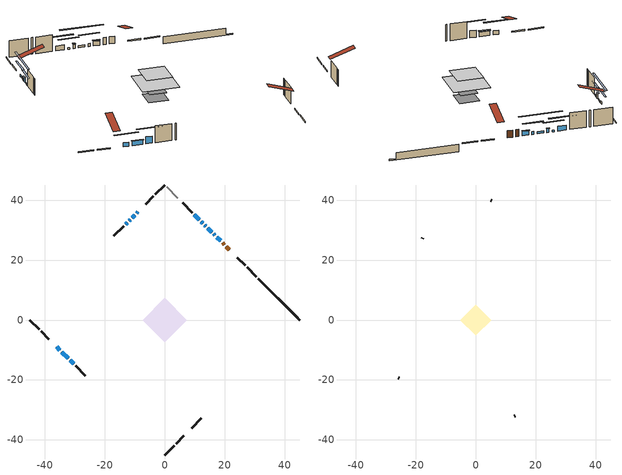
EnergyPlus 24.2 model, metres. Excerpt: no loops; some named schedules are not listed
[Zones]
conditioned space
 floor outside (Floor1 construction): -3.46,0 0,3.46 3.46,0 0,-3.46 z1.16
 floor adiabatic (AdiabaticFloorConstruction): -7.34,0 0,7.34 7.34,0 0,-7.34 z3.6
 floor foundation (Slab1 construction): -3.96,0 0,3.96 3.96,0 0,-3.96 z-0.97
 wall outside (RimJoist1 construction): 0,-45.01 3.1,-41.91 / -45.01,0 -41.91,-3.1 / 0,45.01 -3.1,41.91 / 30.52,14.49 27.43,17.58 z1.16:1.46
 wall outside (RimJoist2 construction): 3.75,-41.26 6.35,-38.66 / -41.26,-3.75 -38.66,-6.35 / -3.75,41.26 -6.35,38.66 / 26.77,18.24 24.18,20.83 z1.16:1.46
 wall outside (AdiabaticWallConstruction 1): 21.55,23.46 20.53,24.49 / 19.87,25.14 19.26,25.75 z1.16:3.19
 wall outside (AdiabaticWallConstruction): 18.6,26.41 17.36,27.65 z1.16:2.48; 16.71,28.3 16.33,28.68 z1.16:2.05; -8.97,36.04 -9.39,35.62 z1.16:1.87; -36.04,-8.97 -34.98,-10.04 / 13.72,31.29 13.34,31.67 z1.16:2.3; 15.67,29.34 14.38,30.63 z1.16:1.77; -10.04,34.97 -10.87,34.14 z1.16:1.59; -11.53,33.48 -11.91,33.1 z1.16:2.61; -34.32,-10.69 -32.24,-12.77 z1.16:2.46; 12.69,32.32 12.24,32.77 z1.16:1.57; -12.56,32.45 -13.01,32 z1.16:1.64; -31.58,-13.43 -30.36,-14.65 z1.16:3.19; 11.58,33.43 9.87,35.14 z1.16:2.58
 wall outside (Wall1 construction): 8.97,-36.04 12.25,-32.76 / -29.7,-15.31 -26.43,-18.58 / -13.67,31.34 -16.94,28.07 / 9.22,35.79 5.94,39.07 z1.16:6.04
 wall foundation (FoundationWall1 construction): 31.18,13.83,-0.97 31.18,13.83,1.16 43.63,1.38,1.16 43.63,1.38,-0.57 45.01,0,-0.57 45.01,0,-0.97
 wall adiabatic (Wall4 construction): 4.37,40.64 0.66,44.35 z1.16:6.04
 window (WindowConstruction): 18.6,26.41 17.36,27.65 z1.16:2.48
 window (WindowConstruction 6): 16.71,28.31 16.33,28.68 z1.16:2.05
 window (WindowConstruction 7): -8.97,36.04 -9.39,35.62 z1.16:1.87
 window (WindowConstruction 8): -36.04,-8.97 -34.98,-10.03 z1.16:2.3
 window (WindowConstruction 11): 15.67,29.34 14.38,30.63 z1.16:1.77
 window (WindowConstruction 12): -10.04,34.97 -10.87,34.14 z1.16:1.59
 window (WindowConstruction 1): 13.72,31.29 13.34,31.67 z1.16:2.3
 window (WindowConstruction 2): -11.53,33.48 -11.91,33.1 z1.16:2.61
 window (WindowConstruction 3): -34.32,-10.69 -32.24,-12.77 z1.16:2.46
 window (WindowConstruction 9): 12.69,32.32 12.24,32.77 z1.16:1.57
 window (WindowConstruction 10): -12.56,32.45 -13.01,32 z1.16:1.64
 window (WindowConstruction 4): -31.58,-13.43 -30.36,-14.65 z1.16:3.19
 window (WindowConstruction 5): 11.58,33.43 9.87,35.14 z1.16:2.58
 door (Door): 21.55,23.46 20.53,24.49 z1.16:3.19
 door (Door 1): 19.87,25.14 19.26,25.75 z1.16:3.19
 ceiling adiabatic (AdiabaticFloorConstruction): 0,-7.34 7.34,0 0,7.34 -7.34,0 z3.6
attic - vented
 floor to conditioned space (Floor2 construction Reversed): -5.12,0 0,5.12 5.12,0 0,-5.12 z6.04
 wall outside (Wall3 construction): 12.91,-32.11 13.16,-31.85 / -25.77,-19.24 -25.51,-19.5 / -17.6,27.41 -17.86,27.15 / 5.29,39.72 5.03,39.98 z1.16:6.04
 roof outside (Roof1 construction): 8.32,-36.69,6.04 3.33,-31.71,8.39 2.02,-33.02,8.39 7,-38.01,6.04; -36.69,-8.32,6.04 -31.71,-3.33,8.39 -33.02,-2.02,8.39 -38.01,-7,6.04; -8.32,36.69,6.04 -3.33,31.71,8.39 -2.02,33.02,8.39 -7,38.01,6.04; 22.21,22.8,6.04 17.22,17.82,8.39 18.53,16.5,8.39 23.52,21.49,6.04
shading: 17.22,27.79 18.74,26.27 19.04,26.56 17.51,28.08 z2.68; 14.44,30.57 18.59,26.42 18.88,26.71 14.73,30.86 z4.72; -11.28,33.74 -7.09,37.92 -7.38,38.22 -11.57,34.03 z4.54; -33.09,-11.92 -37.92,-7.09 -38.22,-7.38 -33.38,-12.21 z4.97; 10.7,34.32 19.36,25.66 19.65,25.95 10.99,34.61 z6.98; -14.56,30.45 -6.36,38.65 -6.65,38.94 -14.85,30.75 z6.8; 13.2,31.81 13.86,31.15 14.15,31.44 13.49,32.1 z2.5; -12.05,32.96 -11.39,33.62 -11.68,33.91 -12.34,33.25 z2.81; -32.09,-12.92 -34.46,-10.55 -34.75,-10.84 -32.39,-13.21 z2.66; 10.35,34.66 14.58,30.44 14.87,30.73 10.64,34.95 z4.24; -14.9,30.11 -10.68,34.33 -10.97,34.63 -15.19,30.4 z4.31; -28.47,-16.54 -33.47,-11.54 -33.76,-11.83 -28.76,-16.83 z5.86; 7.99,37.02 13.47,31.54 13.76,31.83 8.28,37.32 z5.25
[Building]
Building 1: Terrain=Suburbs
[Site:Location]
Montreal Intl AP_QC: Latitude {deg}=45.47; Longitude {deg}=-73.74; Time Zone {hr}=-5; Elevation {m}=36; Keep Site Location Information=Yes
[Site:GroundTemperature:Shallow]
2.07863, -0.316383, -0.508184, 0.628371, 5.19101, 9.73239, 13.6695, 16.1636, 16.3755, 14.347, 10.5102, 6.10817
[Site:WaterMainsTemperature]
Calculation Method=Schedule; Temperature Schedule=mains temperature schedule
[Material] Roughness=Rough; Thermal Absorptance=0.9
Name | Thickness {m} | Conductivity {W/m-K} | Density {kg/m3} | Specific Heat {J/kg-K} | Solar Absorptance | Visible Absorptance
asphalt or fiberglass shingles | 0.00635 | 0.162714 | 1121.4 | 1465.45 | 0.4 | 0.4
ceiling loosefill ins | 0.169333 | 0.0480833 | 16.02 | 1046.75 | 0.7 | 0.7
ceiling stud and cavity | 0.1397 | 0.175913 | 65.682 | 1177.47 | 0.7 | 0.7
concrete 4.0 in. | 0.1016 | 1.803125 | 2242.8 | 837.4 | 0.7 | 0.7
concrete 8.0 in. | 0.2032 | 1.803125 | 2242.8 | 837.4 | 0.7 | 0.7
door material | 0.04445 | 0.188738 | 512.64 | 1214.23 | 0.7 | 0.7
door material 1 | 0.04445 | 0.20624 | 512.64 | 1214.23 | 0.7 | 0.7
exterior vertical ins | 0.00336226 | 0.029427 | 32.04 | 1214.23 | 0.7 | 0.7
floor covering | 0.0127 | 0.0433444 | 54.468 | 1339.84 | 0.6 | 0.6
floor rigid ins; wall rigid ins | 0.512978 | 0.029427 | 32.04 | 1214.23 | 0.7 | 0.7
floor stud and cavity | 0.1397 | 0.0911719 | 92.3553 | 1139.71 | 0.7 | 0.7
floor stud and cavity 1 | 0.1397 | 1.75129 | 37.0049 | 1207.88 | 0.7 | 0.7
furniture material conditioned space 1 | 0.1524 | 0.115458 | 640.8 | 1214.23 | 0.6 | 0.6
gypsum board | 0.0127 | 0.160291 | 801 | 837.4 | 0.6 | 0.6
gypsum board 1 | 0.0127 | 0.160291 | 801 | 837.4 | 0.7 | 0.7
osb sheathing 0.5 in. | 0.0127 | 0.115458 | 512.64 | 1214.23 | 0.7 | 0.7
osb sheathing 0.5 in. 1 | 0.0127 | 0.115458 | 512.64 | 1214.23 | 0.4 | 0.4
osb sheathing 0.75 in. | 0.01905 | 0.115458 | 512.64 | 1214.23 | 0.7 | 0.7
osb sheathing 2.0 in. | 0.0508 | 0.115458 | 512.64 | 1214.23 | 0.7 | 0.7
rim joist stud and cavity | 0.0508 | 0.0452492 | 125.044 | 1163.47 | 0.6 | 0.6
rim joist stud and cavity 1 | 0.0508 | 0.103237 | 50.32683 | 1063.81 | 0.6 | 0.6
wall stud and cavity | 0.1397 | 0.502169 | 139.0536 | 1170.24 | 0.7 | 0.7
wall stud and cavity 1 | 0.0889 | 6.1454 | 50.32683 | 1063.81 | 0.6 | 0.6
wall stud and cavity 2 | 0.1397 | 0.316673 | 139.0536 | 1170.24 | 0.7 | 0.7
wall stud and cavity 3 | 0.0889 | 0.380278 | 52.3479 | 1209.89 | 0.7 | 0.7
wall stud and cavity 4 | 0.0889 | 0.391764 | 83.0341 | 1211.67 | 0.7 | 0.7
wood siding | 0.0254 | 0.102417 | 544.68 | 1172.36 | 0.4 | 0.4
wood siding 1 | 0.00254 | 0.102417 | 544.68 | 1172.36 | 0.4 | 0.4
wood siding 2; wood siding 3; wood siding 4 | 0.0254 | 0.102417 | 544.68 | 1172.36 | 0.7 | 0.7
[WindowMaterial:SimpleGlazingSystem]
Name | U-Factor {W/m2-K} | Solar Heat Gain Coefficient
WindowMaterial | 5.44634 | 0.68
WindowMaterial 1 | 4.71217 | 0.53
WindowMaterial 10 | 5.08862 | 0.63
WindowMaterial 11 | 5.15733 | 0.62
WindowMaterial 12 | 4.40499 | 0.46
WindowMaterial 2 | 4.823461 | 0.55
WindowMaterial 3 | 5.35322 | 0.66
WindowMaterial 4 | 2.19795 | 0.39
WindowMaterial 5 | 5.60191 | 0.71
WindowMaterial 6 | 4.56171 | 0.5
WindowMaterial 7 | 4.44815 | 0.47
WindowMaterial 8 | 5.31347 | 0.66
WindowMaterial 9 | 4.96768 | 0.61
[Construction]
AdiabaticFloorConstruction: floor stud and cavity 1, floor rigid ins, osb sheathing 0.75 in., floor covering
AdiabaticWallConstruction: wood siding 3, wall rigid ins, wall stud and cavity 3, gypsum board
AdiabaticWallConstruction 1: wood siding 4, wall rigid ins, wall stud and cavity 3, gypsum board
Door: door material
Door 1: door material 1
Floor1 construction: floor stud and cavity, osb sheathing 0.75 in., floor covering
Floor2 construction Reversed: gypsum board, ceiling stud and cavity, ceiling loosefill ins
FoundationWall1 construction: concrete 8.0 in., gypsum board 1
furniture construction conditioned space 1: furniture material conditioned space 1
PartitionWallConstruction: gypsum board, wall stud and cavity 4, gypsum board
RimJoist1 construction: wood siding 2, osb sheathing 2.0 in., rim joist stud and cavity
RimJoist2 construction: wood siding 2, rim joist stud and cavity 1
Roof1 construction: asphalt or fiberglass shingles
Slab1 construction: concrete 4.0 in.
Wall1 construction: wood siding, osb sheathing 0.5 in., wall stud and cavity, gypsum board
Wall3 construction: wood siding 1, wall stud and cavity 1
Wall4 construction: osb sheathing 0.5 in. 1, wall stud and cavity 2, gypsum board
WindowConstruction: WindowMaterial
WindowConstruction 1: WindowMaterial 1
WindowConstruction 10: WindowMaterial 10
WindowConstruction 11: WindowMaterial 11
WindowConstruction 12: WindowMaterial 12
WindowConstruction 2: WindowMaterial 2
WindowConstruction 3: WindowMaterial 3
WindowConstruction 4: WindowMaterial 4
WindowConstruction 5: WindowMaterial 5
WindowConstruction 6: WindowMaterial 6
WindowConstruction 7: WindowMaterial 7
WindowConstruction 8: WindowMaterial 8
WindowConstruction 9: WindowMaterial 9
[Zone] Multiplier=1; Part of Total Floor Area=Yes
Name | Volume {m3}
attic - vented | 20.0087
conditioned space | 356.6
[Space]
Name | Zone | Volume {m3}
attic - vented 1 | attic - vented | 20.0087
conditioned space 1 | conditioned space | 356.6
[ZoneInfiltration:EffectiveLeakageArea]
infil attic - vented 1: Zone or Space=attic - vented 1; Schedule=Always On Discrete; Effective Air Leakage Area {cm2}=2097.2; Stack Coefficient=0.0005026; Wind Coefficient=1.51472e-05
[ZoneMixing]
whole house fan mix: Zone or Space=attic - vented; Schedule=Always On Continuous; Design Flow Rate Calculation Method=Flow/Zone; Design Flow Rate {m3/s}=0; Source Zone or Space=conditioned space
[SurfaceProperty:ExposedFoundationPerimeter]
Slab1: Exposed Perimeter Calculation Method=TotalExposedPerimeter; Total Exposed Perimeter {m}=19.559
[InternalMass] Zone or ZoneList=conditioned space; Space or SpaceList=conditioned space 1
Name | Construction | Surface Area {m2}
furniture mass conditioned space 1 | furniture construction conditioned space 1 | 65.2
partition wall mass | PartitionWallConstruction | 163
[Lights]
interior lighting: Zone or ZoneList or Space or SpaceList=conditioned space 1; Schedule=interior lighting schedule; Design Level Calculation Method=LightingLevel; Lighting Level {W}=343.2; Return Air Fraction=0; Fraction Radiant=0.6; Fraction Visible=0.2; Fraction Replaceable=1
[People]
occupants: Zone or ZoneList or Space or SpaceList=conditioned space 1; Number of People Schedule=occupants schedule; Number of People Calculation Method=People; Number of People=3; Fraction Radiant=0.314171; Sensible Heat Fraction=0.56303; Activity Level Schedule=occupants activity schedule; Carbon Dioxide Generation Rate {m3/s-W}=0; Enable ASHRAE 55 Comfort Warnings=No; Mean Radiant Temperature Calculation Type=EnclosureAveraged
[ElectricEquipment] Zone or ZoneList or Space or SpaceList=conditioned space 1; Design Level Calculation Method=EquipmentLevel
Name | Schedule | Design Level {W} | Fraction Latent | Fraction Radiant | Fraction Lost
clothes dryer | clothes dryer schedule | 140.772 | 0.015 | 0.081 | 0.85
clothes washer | clothes washer schedule | 32.1985 | 0.03 | 0.162 | 0.7
cooking range | cooking range schedule | 208.969 | 0.08 | 0.432 | 0.2
dishwasher | dishwasher schedule | 66.8632 | 0.3 | 0.18 | 0.4
fridge | fridge schedule | 72.9452 | 0 | 0.6 | 0
mech vent bath fan 0 | mech vent bath fan 0 schedule | 50.2 | 0 | 0 | 1
mech vent house fan | mech vent house fan schedule | 0 | 0 | 0 | 1
mech vent house fan cfis | mech vent house fan cfis schedule | 0 | 0 | 0 | 0
mech vent range fan 0 | mech vent range fan 0 schedule | 57 | 0 | 0 | 1
misc plug loads | misc plug loads schedule | 494.7 | 0.045 | 0.513 | 0.1
whole house fan | Always On Discrete | 0 | 0 | 0 | 1
[OtherEquipment] Zone or ZoneList or Space or SpaceList=conditioned space 1; Design Level Calculation Method=EquipmentLevel
Name | Fuel Type | Schedule | Design Level {W} | Fraction Latent | Fraction Radiant | Fraction Lost
clothes dryer 1 | Electricity | clothes dryer schedule | 0 | 0.015 | 0.081 | 0.85
cooking range 1 | Electricity | cooking range schedule | 0 | 0.08 | 0.432 | 0.2
general water use latent | None | general water use schedule | 59.3978 | 1 | 0 | 0
general water use sensible | None | general water use schedule | -58.539 | 0 | 0.6 | 0
mech vent house fan latent load | None | Always On Discrete | 0 | 1 | 0 | 0
mech vent house fan sensible load | None | Always On Discrete | 0 | 0 | 0 | 0
water heater energy adjustment1 | Electricity | Always On Discrete | 0.01 | 0 | 0 | 1
[ZoneInfiltration:DesignFlowRate] Zone or ZoneList or Space or SpaceList=conditioned space 1; Schedule=Always On Discrete; Design Flow Rate Calculation Method=Flow/Zone; Design Flow Rate {m3/s}=0
infil flow; natural vent flow; whole house fan flow
[Foundation:Kiva]
Foundation Kiva 1: Initial Indoor Air Temperature {C}=18; Wall Height Above Grade {m}=1.16001; Wall Depth Below Slab {m}=0.2032; Custom Block Material Name 1=exterior vertical ins; Custom Block Depth 1 {m}=2.13; Custom Block X Position 1 {m}=0.2159; Custom Block Z Position 1 {m}=0
[Foundation:Kiva:Settings]
Soil Conductivity {W/m-K}=0.849921; Soil Density {kg/m3}=1842.3; Soil Specific Heat {J/kg-K}=418.7; Ground Solar Absorptivity=0.9; Ground Thermal Absorptivity=0.9; Ground Surface Roughness {m}=0.03; Far-Field Width {m}=40; Deep-Ground Boundary Condition=ZeroFlux; Deep-Ground Depth {m}=40; Minimum Cell Dimension {m}=0.2; Maximum Cell Growth Coefficient=3; Simulation Timestep=Timestep
[Exterior:Lights]
exterior lighting: Schedule=exterior lighting schedule; Design Level {W}=75.6
[Schedule:Constant]
Name | Hourly Value
Always On Continuous; mech vent house fan schedule; mech vent house fan cfis schedule; Always On Discrete | 1
occupants activity schedule | 117.228
fridge schedule | 0
[Schedule:Week:Daily]
interior lighting schedule Week Rule - Jan1-Jan27: interior lighting schedule day, interior lighting schedule day, interior lighting schedule day, interior lighting schedule day, interior lighting schedule day, interior lighting schedule day, interior lighting schedule day, interior lighting schedule default day, interior lighting schedule default day, interior lighting schedule default day, interior lighting schedule default day, interior lighting schedule default day
interior lighting schedule Week Rule - Jan28-Feb3: interior lighting schedule day, interior lighting schedule day, interior lighting schedule day, interior lighting schedule day, interior lighting schedule day 1, interior lighting schedule day 1, interior lighting schedule day 1, interior lighting schedule default day, interior lighting schedule default day, interior lighting schedule default day, interior lighting schedule default day, interior lighting schedule default day
interior lighting schedule Week Rule - Feb4-Feb24: interior lighting schedule day 1, interior lighting schedule day 1, interior lighting schedule day 1, interior lighting schedule day 1, interior lighting schedule day 1, interior lighting schedule day 1, interior lighting schedule day 1, interior lighting schedule default day, interior lighting schedule default day, interior lighting schedule default day, interior lighting schedule default day, interior lighting schedule default day
interior lighting schedule Week Rule - Feb25-Mar3: interior lighting schedule day 1, interior lighting schedule day 1, interior lighting schedule day 1, interior lighting schedule day 1, interior lighting schedule day 2, interior lighting schedule day 2, interior lighting schedule day 2, interior lighting schedule default day, interior lighting schedule default day, interior lighting schedule default day, interior lighting schedule default day, interior lighting schedule default day
interior lighting schedule Week Rule - Mar4-Mar31: interior lighting schedule day 2, interior lighting schedule day 2, interior lighting schedule day 2, interior lighting schedule day 2, interior lighting schedule day 2, interior lighting schedule day 2, interior lighting schedule day 2, interior lighting schedule default day, interior lighting schedule default day, interior lighting schedule default day, interior lighting schedule default day, interior lighting schedule default day
interior lighting schedule Week Rule - Apr1-Apr28: interior lighting schedule day 3, interior lighting schedule day 3, interior lighting schedule day 3, interior lighting schedule day 3, interior lighting schedule day 3, interior lighting schedule day 3, interior lighting schedule day 3, interior lighting schedule default day, interior lighting schedule default day, interior lighting schedule default day, interior lighting schedule default day, interior lighting schedule default day
interior lighting schedule Week Rule - Apr29-May5: interior lighting schedule day 3, interior lighting schedule day 3, interior lighting schedule day 4, interior lighting schedule day 4, interior lighting schedule day 4, interior lighting schedule day 4, interior lighting schedule day 4, interior lighting schedule default day, interior lighting schedule default day, interior lighting schedule default day, interior lighting schedule default day, interior lighting schedule default day
interior lighting schedule Week Rule - May6-May26: interior lighting schedule day 4, interior lighting schedule day 4, interior lighting schedule day 4, interior lighting schedule day 4, interior lighting schedule day 4, interior lighting schedule day 4, interior lighting schedule day 4, interior lighting schedule default day, interior lighting schedule default day, interior lighting schedule default day, interior lighting schedule default day, interior lighting schedule default day
interior lighting schedule Week Rule - May27-Jun2: interior lighting schedule day 4, interior lighting schedule day 4, interior lighting schedule day 4, interior lighting schedule day 4, interior lighting schedule day 4, interior lighting schedule day 5, interior lighting schedule day 5, interior lighting schedule default day, interior lighting schedule default day, interior lighting schedule default day, interior lighting schedule default day, interior lighting schedule default day
interior lighting schedule Week Rule - Jun3-Jun30: interior lighting schedule day 5, interior lighting schedule day 5, interior lighting schedule day 5, interior lighting schedule day 5, interior lighting schedule day 5, interior lighting schedule day 5, interior lighting schedule day 5, interior lighting schedule default day, interior lighting schedule default day, interior lighting schedule default day, interior lighting schedule default day, interior lighting schedule default day
interior lighting schedule Week Rule - Jul1-Jul28: interior lighting schedule day 6, interior lighting schedule day 6, interior lighting schedule day 6, interior lighting schedule day 6, interior lighting schedule day 6, interior lighting schedule day 6, interior lighting schedule day 6, interior lighting schedule default day, interior lighting schedule default day, interior lighting schedule default day, interior lighting schedule default day, interior lighting schedule default day
interior lighting schedule Week Rule - Jul29-Aug4: interior lighting schedule day 6, interior lighting schedule day 6, interior lighting schedule day 6, interior lighting schedule day 7, interior lighting schedule day 7, interior lighting schedule day 7, interior lighting schedule day 7, interior lighting schedule default day, interior lighting schedule default day, interior lighting schedule default day, interior lighting schedule default day, interior lighting schedule default day
interior lighting schedule Week Rule - Aug5-Aug25: interior lighting schedule day 7, interior lighting schedule day 7, interior lighting schedule day 7, interior lighting schedule day 7, interior lighting schedule day 7, interior lighting schedule day 7, interior lighting schedule day 7, interior lighting schedule default day, interior lighting schedule default day, interior lighting schedule default day, interior lighting schedule default day, interior lighting schedule default day
interior lighting schedule Week Rule - Aug26-Sep1: interior lighting schedule day 7, interior lighting schedule day 7, interior lighting schedule day 7, interior lighting schedule day 7, interior lighting schedule day 7, interior lighting schedule day 7, interior lighting schedule day 8, interior lighting schedule default day, interior lighting schedule default day, interior lighting schedule default day, interior lighting schedule default day, interior lighting schedule default day
interior lighting schedule Week Rule - Sep2-Sep29: interior lighting schedule day 8, interior lighting schedule day 8, interior lighting schedule day 8, interior lighting schedule day 8, interior lighting schedule day 8, interior lighting schedule day 8, interior lighting schedule day 8, interior lighting schedule default day, interior lighting schedule default day, interior lighting schedule default day, interior lighting schedule default day, interior lighting schedule default day
interior lighting schedule Week Rule - Sep30-Oct6: interior lighting schedule day 8, interior lighting schedule day 9, interior lighting schedule day 9, interior lighting schedule day 9, interior lighting schedule day 9, interior lighting schedule day 9, interior lighting schedule day 9, interior lighting schedule default day, interior lighting schedule default day, interior lighting schedule default day, interior lighting schedule default day, interior lighting schedule default day
interior lighting schedule Week Rule - Oct7-Oct27: interior lighting schedule day 9, interior lighting schedule day 9, interior lighting schedule day 9, interior lighting schedule day 9, interior lighting schedule day 9, interior lighting schedule day 9, interior lighting schedule day 9, interior lighting schedule default day, interior lighting schedule default day, interior lighting schedule default day, interior lighting schedule default day, interior lighting schedule default day
interior lighting schedule Week Rule - Oct28-Nov3: interior lighting schedule day 9, interior lighting schedule day 9, interior lighting schedule day 9, interior lighting schedule day 9, interior lighting schedule day 10, interior lighting schedule day 10, interior lighting schedule day 10, interior lighting schedule default day, interior lighting schedule default day, interior lighting schedule default day, interior lighting schedule default day, interior lighting schedule default day
interior lighting schedule Week Rule - Nov4-Nov24: interior lighting schedule day 10, interior lighting schedule day 10, interior lighting schedule day 10, interior lighting schedule day 10, interior lighting schedule day 10, interior lighting schedule day 10, interior lighting schedule day 10, interior lighting schedule default day, interior lighting schedule default day, interior lighting schedule default day, interior lighting schedule default day, interior lighting schedule default day
interior lighting schedule Week Rule - Nov25-Dec1: interior lighting schedule day 10, interior lighting schedule day 10, interior lighting schedule day 10, interior lighting schedule day 10, interior lighting schedule day 10, interior lighting schedule day 10, interior lighting schedule day 11, interior lighting schedule default day, interior lighting schedule default day, interior lighting schedule default day, interior lighting schedule default day, interior lighting schedule default day
interior lighting schedule Week Rule - Dec2-Dec31: interior lighting schedule day 11, interior lighting schedule day 11, interior lighting schedule day 11, interior lighting schedule day 11, interior lighting schedule day 11, interior lighting schedule day 11, interior lighting schedule day 11, interior lighting schedule default day, interior lighting schedule default day, interior lighting schedule default day, interior lighting schedule default day, interior lighting schedule default day
occupants schedule Week Rule - Jan1-Dec31: occupants schedule day, occupants schedule day, occupants schedule day, occupants schedule day, occupants schedule day, occupants schedule day, occupants schedule day, occupants schedule default day, occupants schedule default day, occupants schedule default day, occupants schedule default day, occupants schedule default day
clothes dryer schedule Week Rule - Jan1-Dec31: clothes dryer schedule day, clothes dryer schedule day, clothes dryer schedule day, clothes dryer schedule day, clothes dryer schedule day, clothes dryer schedule day, clothes dryer schedule day, clothes dryer schedule default day, clothes dryer schedule default day, clothes dryer schedule default day, clothes dryer schedule default day, clothes dryer schedule default day
clothes washer schedule Week Rule - Jan1-Dec31: clothes washer schedule day, clothes washer schedule day, clothes washer schedule day, clothes washer schedule day, clothes washer schedule day, clothes washer schedule day, clothes washer schedule day, clothes washer schedule default day, clothes washer schedule default day, clothes washer schedule default day, clothes washer schedule default day, clothes washer schedule default day
cooking range schedule Week Rule - Jan1-Dec31: cooking range schedule day, cooking range schedule day, cooking range schedule day, cooking range schedule day, cooking range schedule day, cooking range schedule day, cooking range schedule day, cooking range schedule default day, cooking range schedule default day, cooking range schedule default day, cooking range schedule default day, cooking range schedule default day
dishwasher schedule Week Rule - Jan1-Dec31: dishwasher schedule day, dishwasher schedule day, dishwasher schedule day, dishwasher schedule day, dishwasher schedule day, dishwasher schedule day, dishwasher schedule day, dishwasher schedule default day, dishwasher schedule default day, dishwasher schedule default day, dishwasher schedule default day, dishwasher schedule default day
mech vent bath fan 0 schedule Week Rule - Jan1-Dec31: mech vent bath fan 0 schedule day, mech vent bath fan 0 schedule day, mech vent bath fan 0 schedule day, mech vent bath fan 0 schedule day, mech vent bath fan 0 schedule day, mech vent bath fan 0 schedule day, mech vent bath fan 0 schedule day, mech vent bath fan 0 schedule default day, mech vent bath fan 0 schedule default day, mech vent bath fan 0 schedule default day, mech vent bath fan 0 schedule default day, mech vent bath fan 0 schedule default day
mech vent range fan 0 schedule Week Rule - Jan1-Dec31: mech vent range fan 0 schedule day, mech vent range fan 0 schedule day, mech vent range fan 0 schedule day, mech vent range fan 0 schedule day, mech vent range fan 0 schedule day, mech vent range fan 0 schedule day, mech vent range fan 0 schedule day, mech vent range fan 0 schedule default day, mech vent range fan 0 schedule default day, mech vent range fan 0 schedule default day, mech vent range fan 0 schedule default day, mech vent range fan 0 schedule default day
misc plug loads schedule Week Rule - Jan1-Dec31: misc plug loads schedule day, misc plug loads schedule day, misc plug loads schedule day, misc plug loads schedule day, misc plug loads schedule day, misc plug loads schedule day, misc plug loads schedule day, misc plug loads schedule default day, misc plug loads schedule default day, misc plug loads schedule default day, misc plug loads schedule default day, misc plug loads schedule default day
general water use schedule Week Rule - Jan1-Dec31: general water use schedule day, general water use schedule day, general water use schedule day, general water use schedule day, general water use schedule day, general water use schedule day, general water use schedule day, general water use schedule default day, general water use schedule default day, general water use schedule default day, general water use schedule default day, general water use schedule default day
exterior lighting schedule Week Rule - Jan1-Jan27: exterior lighting schedule day, exterior lighting schedule day, exterior lighting schedule day, exterior lighting schedule day, exterior lighting schedule day, exterior lighting schedule day, exterior lighting schedule day, exterior lighting schedule default day, exterior lighting schedule default day, exterior lighting schedule default day, exterior lighting schedule default day, exterior lighting schedule default day
exterior lighting schedule Week Rule - Jan28-Feb3: exterior lighting schedule day, exterior lighting schedule day, exterior lighting schedule day, exterior lighting schedule day, exterior lighting schedule day 1, exterior lighting schedule day 1, exterior lighting schedule day 1, exterior lighting schedule default day, exterior lighting schedule default day, exterior lighting schedule default day, exterior lighting schedule default day, exterior lighting schedule default day
exterior lighting schedule Week Rule - Feb4-Feb24: exterior lighting schedule day 1, exterior lighting schedule day 1, exterior lighting schedule day 1, exterior lighting schedule day 1, exterior lighting schedule day 1, exterior lighting schedule day 1, exterior lighting schedule day 1, exterior lighting schedule default day, exterior lighting schedule default day, exterior lighting schedule default day, exterior lighting schedule default day, exterior lighting schedule default day
exterior lighting schedule Week Rule - Feb25-Mar3: exterior lighting schedule day 1, exterior lighting schedule day 1, exterior lighting schedule day 1, exterior lighting schedule day 1, exterior lighting schedule day 2, exterior lighting schedule day 2, exterior lighting schedule day 2, exterior lighting schedule default day, exterior lighting schedule default day, exterior lighting schedule default day, exterior lighting schedule default day, exterior lighting schedule default day
exterior lighting schedule Week Rule - Mar4-Mar31: exterior lighting schedule day 2, exterior lighting schedule day 2, exterior lighting schedule day 2, exterior lighting schedule day 2, exterior lighting schedule day 2, exterior lighting schedule day 2, exterior lighting schedule day 2, exterior lighting schedule default day, exterior lighting schedule default day, exterior lighting schedule default day, exterior lighting schedule default day, exterior lighting schedule default day
exterior lighting schedule Week Rule - Apr1-Apr28: exterior lighting schedule day 3, exterior lighting schedule day 3, exterior lighting schedule day 3, exterior lighting schedule day 3, exterior lighting schedule day 3, exterior lighting schedule day 3, exterior lighting schedule day 3, exterior lighting schedule default day, exterior lighting schedule default day, exterior lighting schedule default day, exterior lighting schedule default day, exterior lighting schedule default day
exterior lighting schedule Week Rule - Apr29-May5: exterior lighting schedule day 3, exterior lighting schedule day 3, exterior lighting schedule day 4, exterior lighting schedule day 4, exterior lighting schedule day 4, exterior lighting schedule day 4, exterior lighting schedule day 4, exterior lighting schedule default day, exterior lighting schedule default day, exterior lighting schedule default day, exterior lighting schedule default day, exterior lighting schedule default day
exterior lighting schedule Week Rule - May6-May26: exterior lighting schedule day 4, exterior lighting schedule day 4, exterior lighting schedule day 4, exterior lighting schedule day 4, exterior lighting schedule day 4, exterior lighting schedule day 4, exterior lighting schedule day 4, exterior lighting schedule default day, exterior lighting schedule default day, exterior lighting schedule default day, exterior lighting schedule default day, exterior lighting schedule default day
exterior lighting schedule Week Rule - May27-Jun2: exterior lighting schedule day 4, exterior lighting schedule day 4, exterior lighting schedule day 4, exterior lighting schedule day 4, exterior lighting schedule day 4, exterior lighting schedule day 5, exterior lighting schedule day 5, exterior lighting schedule default day, exterior lighting schedule default day, exterior lighting schedule default day, exterior lighting schedule default day, exterior lighting schedule default day
exterior lighting schedule Week Rule - Jun3-Jun30: exterior lighting schedule day 5, exterior lighting schedule day 5, exterior lighting schedule day 5, exterior lighting schedule day 5, exterior lighting schedule day 5, exterior lighting schedule day 5, exterior lighting schedule day 5, exterior lighting schedule default day, exterior lighting schedule default day, exterior lighting schedule default day, exterior lighting schedule default day, exterior lighting schedule default day
exterior lighting schedule Week Rule - Jul1-Jul28: exterior lighting schedule day 6, exterior lighting schedule day 6, exterior lighting schedule day 6, exterior lighting schedule day 6, exterior lighting schedule day 6, exterior lighting schedule day 6, exterior lighting schedule day 6, exterior lighting schedule default day, exterior lighting schedule default day, exterior lighting schedule default day, exterior lighting schedule default day, exterior lighting schedule default day
exterior lighting schedule Week Rule - Jul29-Aug4: exterior lighting schedule day 6, exterior lighting schedule day 6, exterior lighting schedule day 6, exterior lighting schedule day 7, exterior lighting schedule day 7, exterior lighting schedule day 7, exterior lighting schedule day 7, exterior lighting schedule default day, exterior lighting schedule default day, exterior lighting schedule default day, exterior lighting schedule default day, exterior lighting schedule default day
exterior lighting schedule Week Rule - Aug5-Aug25: exterior lighting schedule day 7, exterior lighting schedule day 7, exterior lighting schedule day 7, exterior lighting schedule day 7, exterior lighting schedule day 7, exterior lighting schedule day 7, exterior lighting schedule day 7, exterior lighting schedule default day, exterior lighting schedule default day, exterior lighting schedule default day, exterior lighting schedule default day, exterior lighting schedule default day
exterior lighting schedule Week Rule - Aug26-Sep1: exterior lighting schedule day 7, exterior lighting schedule day 7, exterior lighting schedule day 7, exterior lighting schedule day 7, exterior lighting schedule day 7, exterior lighting schedule day 7, exterior lighting schedule day 8, exterior lighting schedule default day, exterior lighting schedule default day, exterior lighting schedule default day, exterior lighting schedule default day, exterior lighting schedule default day
exterior lighting schedule Week Rule - Sep2-Sep29: exterior lighting schedule day 8, exterior lighting schedule day 8, exterior lighting schedule day 8, exterior lighting schedule day 8, exterior lighting schedule day 8, exterior lighting schedule day 8, exterior lighting schedule day 8, exterior lighting schedule default day, exterior lighting schedule default day, exterior lighting schedule default day, exterior lighting schedule default day, exterior lighting schedule default day
exterior lighting schedule Week Rule - Sep30-Oct6: exterior lighting schedule day 8, exterior lighting schedule day 9, exterior lighting schedule day 9, exterior lighting schedule day 9, exterior lighting schedule day 9, exterior lighting schedule day 9, exterior lighting schedule day 9, exterior lighting schedule default day, exterior lighting schedule default day, exterior lighting schedule default day, exterior lighting schedule default day, exterior lighting schedule default day
[Schedule:Year]
interior lighting schedule: interior lighting schedule Week Rule - Jan1-Jan27, 1, 1, 1, 27, interior lighting schedule Week Rule - Jan28-Feb3, 1, 28, 2, 3, interior lighting schedule Week Rule - Feb4-Feb24, 2, 4, 2, 24, interior lighting schedule Week Rule - Feb25-Mar3, 2, 25, 3, 3, interior lighting schedule Week Rule - Mar4-Mar31, 3, 4, 3, 31, interior lighting schedule Week Rule - Apr1-Apr28, 4, 1, 4, 28, interior lighting schedule Week Rule - Apr29-May5, 4, 29, 5, 5, interior lighting schedule Week Rule - May6-May26, 5, 6, 5, 26, interior lighting schedule Week Rule - May27-Jun2, 5, 27, 6, 2, interior lighting schedule Week Rule - Jun3-Jun30, 6, 3, 6, 30, interior lighting schedule Week Rule - Jul1-Jul28, 7, 1, 7, 28, interior lighting schedule Week Rule - Jul29-Aug4, 7, 29, 8, 4, interior lighting schedule Week Rule - Aug5-Aug25, 8, 5, 8, 25, interior lighting schedule Week Rule - Aug26-Sep1, 8, 26, 9, 1, interior lighting schedule Week Rule - Sep2-Sep29, 9, 2, 9, 29, interior lighting schedule Week Rule - Sep30-Oct6, 9, 30, 10, 6, interior lighting schedule Week Rule - Oct7-Oct27, 10, 7, 10, 27, interior lighting schedule Week Rule - Oct28-Nov3, 10, 28, 11, 3, interior lighting schedule Week Rule - Nov4-Nov24, 11, 4, 11, 24, interior lighting schedule Week Rule - Nov25-Dec1, 11, 25, 12, 1, interior lighting schedule Week Rule - Dec2-Dec31, 12, 2, 12, 31
occupants schedule: occupants schedule Week Rule - Jan1-Dec31, 1, 1, 12, 31
clothes dryer schedule: clothes dryer schedule Week Rule - Jan1-Dec31, 1, 1, 12, 31
clothes washer schedule: clothes washer schedule Week Rule - Jan1-Dec31, 1, 1, 12, 31
cooking range schedule: cooking range schedule Week Rule - Jan1-Dec31, 1, 1, 12, 31
dishwasher schedule: dishwasher schedule Week Rule - Jan1-Dec31, 1, 1, 12, 31
mech vent bath fan 0 schedule: mech vent bath fan 0 schedule Week Rule - Jan1-Dec31, 1, 1, 12, 31
mech vent range fan 0 schedule: mech vent range fan 0 schedule Week Rule - Jan1-Dec31, 1, 1, 12, 31
misc plug loads schedule: misc plug loads schedule Week Rule - Jan1-Dec31, 1, 1, 12, 31
general water use schedule: general water use schedule Week Rule - Jan1-Dec31, 1, 1, 12, 31
exterior lighting schedule: exterior lighting schedule Week Rule - Jan1-Jan27, 1, 1, 1, 27, exterior lighting schedule Week Rule - Jan28-Feb3, 1, 28, 2, 3, exterior lighting schedule Week Rule - Feb4-Feb24, 2, 4, 2, 24, exterior lighting schedule Week Rule - Feb25-Mar3, 2, 25, 3, 3, exterior lighting schedule Week Rule - Mar4-Mar31, 3, 4, 3, 31, exterior lighting schedule Week Rule - Apr1-Apr28, 4, 1, 4, 28, exterior lighting schedule Week Rule - Apr29-May5, 4, 29, 5, 5, exterior lighting schedule Week Rule - May6-May26, 5, 6, 5, 26, exterior lighting schedule Week Rule - May27-Jun2, 5, 27, 6, 2, exterior lighting schedule Week Rule - Jun3-Jun30, 6, 3, 6, 30, exterior lighting schedule Week Rule - Jul1-Jul28, 7, 1, 7, 28, exterior lighting schedule Week Rule - Jul29-Aug4, 7, 29, 8, 4, exterior lighting schedule Week Rule - Aug5-Aug25, 8, 5, 8, 25, exterior lighting schedule Week Rule - Aug26-Sep1, 8, 26, 9, 1, exterior lighting schedule Week Rule - Sep2-Sep29, 9, 2, 9, 29, exterior lighting schedule Week Rule - Sep30-Oct6, 9, 30, 10, 6, exterior lighting schedule Week Rule - Oct7-Oct27, 10, 7, 10, 27, exterior lighting schedule Week Rule - Oct28-Nov3, 10, 28, 11, 3, exterior lighting schedule Week Rule - Nov4-Nov24, 11, 4, 11, 24, exterior lighting schedule Week Rule - Nov25-Dec1, 11, 25, 12, 1, exterior lighting schedule Week Rule - Dec2-Dec31, 12, 2, 12, 31
[Schedule:Compact]
mains temperature schedule: Through: 01/01, For: AllDays, Until: 24:00, 6.56833, Through: 01/02, For: AllDays, Until: 24:00, 6.48722, Through: 01/03, For: AllDays, Until: 24:00, 6.40722, Through: 01/04, For: AllDays, Until: 24:00, 6.32889, Through: 01/05, For: AllDays, Until: 24:00, 6.25167, Through: 01/06, For: AllDays, Until: 24:00, 6.17611, Through: 01/07, For: AllDays, Until: 24:00, 6.10222, Through: 01/08, For: AllDays, Until: 24:00, 6.02944, Through: 01/09, For: AllDays, Until: 24:00, 5.95833, Through: 01/10, For: AllDays, Until: 24:00, 5.88889, Through: 01/11, For: AllDays, Until: 24:00, 5.82056, Through: 01/12, For: AllDays, Until: 24:00, 5.75444, Through: 01/13, For: AllDays, Until: 24:00, 5.68944, Through: 01/14, For: AllDays, Until: 24:00, 5.62611, Through: 01/15, For: AllDays, Until: 24:00, 5.56444, Through: 01/16, For: AllDays, Until: 24:00, 5.50444, Through: 01/17, For: AllDays, Until: 24:00, 5.44611, Through: 01/18, For: AllDays, Until: 24:00, 5.38944, Through: 01/19, For: AllDays, Until: 24:00, 5.33389, Through: 01/20, For: AllDays, Until: 24:00, 5.28111, Through: 01/21, For: AllDays, Until: 24:00, 5.22944, Through: 01/22, For: AllDays, Until: 24:00, 5.17944, Through: 01/23, For: AllDays, Until: 24:00, 5.13111, Through: 01/24, For: AllDays, Until: 24:00, 5.085, Through: 01/25, For: AllDays, Until: 24:00, 5.04056, Through: 01/26, For: AllDays, Until: 24:00, 4.99778, Through: 01/27, For: AllDays, Until: 24:00, 4.95667, Through: 01/28, For: AllDays, Until: 24:00, 4.91778, Through: 01/29, For: AllDays, Until: 24:00, 4.88056, Through: 01/30, For: AllDays, Until: 24:00, 4.845, Through: 01/31, For: AllDays, Until: 24:00, 4.81167, Through: 02/01, For: AllDays, Until: 24:00, 4.77944, Through: 02/02, For: AllDays, Until: 24:00, 4.75, Through: 02/03, For: AllDays, Until: 24:00, 4.72167, Through: 02/04, For: AllDays, Until: 24:00, 4.69611, Through: 02/05, For: AllDays, Until: 24:00, 4.67167, Through: 02/06, For: AllDays, Until: 24:00, 4.64944, Through: 02/07, For: AllDays, Until: 24:00, 4.62889, Through: 02/08, For: AllDays, Until: 24:00, 4.61056, Through: 02/09, For: AllDays, Until: 24:00, 4.59389, Through: 02/10, For: AllDays, Until: 24:00, 4.57944, Through: 02/11, For: AllDays, Until: 24:00, 4.56667, Through: 02/12, For: AllDays, Until: 24:00, 4.55611, Through: 02/13, For: AllDays, Until: 24:00, 4.54722, Through: 02/14, For: AllDays, Until: 24:00, 4.54056, Through: 02/15, For: AllDays, Until: 24:00, 4.53556, Through: 02/16, For: AllDays, Until: 24:00, 4.53278, Through: 02/17, For: AllDays, Until: 24:00, 4.53167, Through: 02/18, For: AllDays, Until: 24:00, 4.53278, Through: 02/19, For: AllDays, Until: 24:00, 4.53556, Through: 02/20, For: AllDays, Until: 24:00, 4.54056, Through: 02/21, For: AllDays, Until: 24:00, 4.54722, Through: 02/22, For: AllDays, Until: 24:00, 4.55611, Through: 02/23, For: AllDays, Until: 24:00, 4.56667, Through: 02/24, For: AllDays, Until: 24:00, 4.57944, Through: 02/25, For: AllDays, Until: 24:00, 4.59389, Through: 02/26, For: AllDays, Until: 24:00, 4.61056, Through: 02/27, For: AllDays, Until: 24:00, 4.62889, Through: 02/28, For: AllDays, Until: 24:00, 4.64889, Through: 03/01, For: AllDays, Until: 24:00, 4.67111, Through: 03/02, For: AllDays, Until: 24:00, 4.69556, Through: 03/03, For: AllDays, Until: 24:00, 4.72167, Through: 03/04, For: AllDays, Until: 24:00, 4.74944, Through: 03/05, For: AllDays, Until: 24:00, 4.77944, Through: 03/06, For: AllDays, Until: 24:00, 4.81111, Through: 03/07, For: AllDays, Until: 24:00, 4.84444, Through: 03/08, For: AllDays, Until: 24:00, 4.88, Through: 03/09, For: AllDays, Until: 24:00, 4.91722, Through: 03/10, For: AllDays, Until: 24:00, 4.95611, Through: 03/11, For: AllDays, Until: 24:00, 4.99722, Through: 03/12, For: AllDays, Until: 24:00, 5.04, Through: 03/13, For: AllDays, Until: 24:00, 5.08444, Through: 03/14, For: AllDays, Until: 24:00, 5.13056, Through: 03/15, For: AllDays, Until: 24:00, 5.17889, Through: 03/16, For: AllDays, Until: 24:00, 5.22833, Through: 03/17, For: AllDays, Until: 24:00, 5.28, Through: 03/18, For: AllDays, Until: 24:00, 5.33333, Through: 03/19, For: AllDays, Until: 24:00, 5.38833, Through: 03/20, For: AllDays, Until: 24:00, 5.445, Through: 03/21, For: AllDays, Until: 24:00, 5.50333, Through: 03/22, For: AllDays, Until: 24:00, 5.56333, Through: 03/23, For: AllDays, Until: 24:00, 5.625, Through: 03/24, For: AllDays, Until: 24:00, 5.68833, Through: 03/25, For: AllDays, Until: 24:00, 5.75333, Through: 03/26, For: AllDays, Until: 24:00, 5.81944, Through: 03/27, For: AllDays, Until: 24:00, 5.88778, Through: 03/28, For: AllDays, Until: 24:00, 5.95722, Through: 03/29, For: AllDays, Until: 24:00, 6.02833, Through: 03/30, For: AllDays, Until: 24:00, 6.10111, Through: 03/31, For: AllDays, Until: 24:00, 6.175, Through: 04/01, For: AllDays, Until: 24:00, 6.25056, Through: 04/02, For: AllDays, Until: 24:00, 6.32778, Through: 04/03, For: AllDays, Until: 24:00, 6.40611, Through: 04/04, For: AllDays, Until: 24:00, 6.48556, Through: 04/05, For: AllDays, Until: 24:00, 6.56722, Through: 04/06, For: AllDays, Until: 24:00, 6.64944, Through: 04/07, For: AllDays, Until: 24:00, 6.73333, Through: 04/08, For: AllDays, Until: 24:00, 6.81833, Through: 04/09, For: AllDays, Until: 24:00, 6.905, Through: 04/10, For: AllDays, Until: 24:00, 6.99278, Through: 04/11, For: AllDays, Until: 24:00, 7.08111, Through: 04/12, For: AllDays, Until: 24:00, 7.17167, Through: 04/13, For: AllDays, Until: 24:00, 7.26278, Through: 04/14, For: AllDays, Until: 24:00, 7.355, Through: 04/15, For: AllDays, Until: 24:00, 7.44833, Through: 04/16, For: AllDays, Until: 24:00, 7.54278, Through: 04/17, For: AllDays, Until: 24:00, 7.63889, Through: 04/18, For: AllDays, Until: 24:00, 7.735, Through: 04/19, For: AllDays, Until: 24:00, 7.83278, Through: 04/20, For: AllDays, Until: 24:00, 7.93167, Through: 04/21, For: AllDays, Until: 24:00, 8.03111, Through: 04/22, For: AllDays, Until: 24:00, 8.13167, Through: 04/23, For: AllDays, Until: 24:00, 8.23278, Through: 04/24, For: AllDays, Until: 24:00, 8.335, Through: 04/25, For: AllDays, Until: 24:00, 8.43778, Through: 04/26, For: AllDays, Until: 24:00, 8.54167, Through: 04/27, For: AllDays, Until: 24:00, 8.64611, Through: 04/28, For: AllDays, Until: 24:00, 8.75167, Through: 04/29, For: AllDays, Until: 24:00, 8.85778, Through: 04/30, For: AllDays, Until: 24:00, 8.96444, Through: 05/01, For: AllDays, Until: 24:00, 9.07167, Through: 05/02, For: AllDays, Until: 24:00, 9.17944, Through: 05/03, For: AllDays, Until: 24:00, 9.28778, Through: 05/04, For: AllDays, Until: 24:00, 9.39667, Through: 05/05, For: AllDays, Until: 24:00, 9.50667, Through: 05/06, For: AllDays, Until: 24:00, 9.61667, Through: 05/07, For: AllDays, Until: 24:00, 9.72667, Through: 05/08, For: AllDays, Until: 24:00, 9.83778, Through: 05/09, For: AllDays, Until: 24:00, 9.94889, Through: 05/10, For: AllDays, Until: 24:00, 10.0606, Through: 05/11, For: AllDays, Until: 24:00, 10.1722, Through: 05/12, For: AllDays, Until: 24:00, 10.2844, Through: 05/13, For: AllDays, Until: 24:00, 10.3967, Through: 05/14, For: AllDays, Until: 24:00, 10.5094, Through: 05/15, For: AllDays, Until: 24:00, 10.6222, Through: 05/16, For: AllDays, Until: 24:00, 10.735, Through: 05/17, For: AllDays, Until: 24:00, 10.8478, Through: 05/18, For: AllDays, Until: 24:00, 10.9611, Through: 05/19, For: AllDays, Until: 24:00, 11.0744, Through: 05/20, For: AllDays, Until: 24:00, 11.1872, Through: 05/21, For: AllDays, Until: 24:00, 11.3006, Through: 05/22, For: AllDays, Until: 24:00, 11.4133, Through: 05/23, For: AllDays, Until: 24:00, 11.5267, Through: 05/24, For: AllDays, Until: 24:00, 11.6394, Through: 05/25, For: AllDays, Until: 24:00, 11.7522, Through: 05/26, For: AllDays, Until: 24:00, 11.8644, Through: 05/27, For: AllDays, Until: 24:00, 11.9767, Through: 05/28, For: AllDays, Until: 24:00, 12.0889, Through: 05/29, For: AllDays, Until: 24:00, 12.2006, Through: 05/30, For: AllDays, Until: 24:00, 12.3122, Through: 05/31, For: AllDays, Until: 24:00, 12.4228, Through: 06/01, For: AllDays, Until: 24:00, 12.5339, Through: 06/02, For: AllDays, Until: 24:00, 12.6439, Through: 06/03, For: AllDays, Until: 24:00, 12.7539, Through: 06/04, For: AllDays, Until: 24:00, 12.8628, Through: 06/05, For: AllDays, Until: 24:00, 12.9717, Through: 06/06, For: AllDays, Until: 24:00, 13.08, Through: 06/07, For: AllDays, Until: 24:00, 13.1878, Through: 06/08, For: AllDays, Until: 24:00, 13.2944, Through: 06/09, For: AllDays, Until: 24:00, 13.4011, Through: 06/10, For: AllDays, Until: 24:00, 13.5067, Through: 06/11, For: AllDays, Until: 24:00, 13.6117, Through: 06/12, For: AllDays, Until: 24:00, 13.7156, Through: 06/13, For: AllDays, Until: 24:00, 13.8194, Through: 06/14, For: AllDays, Until: 24:00, 13.9222, Through: 06/15, For: AllDays, Until: 24:00, 14.0239, Through: 06/16, For: AllDays, Until: 24:00, 14.125, Through: 06/17, For: AllDays, Until: 24:00, 14.225, Through: 06/18, For: AllDays, Until: 24:00, 14.3239, Through: 06/19, For: AllDays, Until: 24:00, 14.4222, Through: 06/20, For: AllDays, Until: 24:00, 14.5194, Through: 06/21, For: AllDays, Until: 24:00, 14.6156, Through: 06/22, For: AllDays, Until: 24:00, 14.7106, Through: 06/23, For: AllDays, Until: 24:00, 14.805, Through: 06/24, For: AllDays, Until: 24:00, 14.8978, Through: 06/25, For: AllDays, Until: 24:00, 14.9894, Through: 06/26, For: AllDays, Until: 24:00, 15.0806, Through: 06/27, For: AllDays, Until: 24:00, 15.17, Through: 06/28, For: AllDays, Until: 24:00, 15.2583, Through: 06/29, For: AllDays, Until: 24:00, 15.3456, Through: 06/30, For: AllDays, Until: 24:00, 15.4311, Through: 07/01, For: AllDays, Until: 24:00, 15.5161, Through: 07/02, For: AllDays, Until: 24:00, 15.5989, Through: 07/03, For: AllDays, Until: 24:00, 15.6811, Through: 07/04, For: AllDays, Until: 24:00, 15.7617, Through: 07/05, For: AllDays, Until: 24:00, 15.8411, Through: 07/06, For: AllDays, Until: 24:00, 15.9189, Through: 07/07, For: AllDays, Until: 24:00, 15.995, Through: 07/08, For: AllDays, Until: 24:00, 16.07, Through: 07/09, For: AllDays, Until: 24:00, 16.1433, Through: 07/10, For: AllDays, Until: 24:00, 16.2156, Through: 07/11, For: AllDays, Until: 24:00, 16.2861, Through: 07/12, For: AllDays, Until: 24:00, 16.355, Through: 07/13, For: AllDays, Until: 24:00, 16.4222, Through: 07/14, For: AllDays, Until: 24:00, 16.4878, Through: 07/15, For: AllDays, Until: 24:00, 16.5522, Through: 07/16, For: AllDays, Until: 24:00, 16.615, Through: 07/17, For: AllDays, Until: 24:00, 16.6756, Through: 07/18, For: AllDays, Until: 24:00, 16.735, Through: 07/19, For: AllDays, Until: 24:00, 16.7928, Through: 07/20, For: AllDays, Until: 24:00, 16.8489, Through: 07/21, For: AllDays, Until: 24:00, 16.9028, Through: 07/22, For: AllDays, Until: 24:00, 16.9556, Through: 07/23, For: AllDays, Until: 24:00, 17.0061, Through: 07/24, For: AllDays, Until: 24:00, 17.0556, Through: 07/25, For: AllDays, Until: 24:00, 17.1028, Through: 07/26, For: AllDays, Until: 24:00, 17.1483, Through: 07/27, For: AllDays, Until: 24:00, 17.1917, Through: 07/28, For: AllDays, Until: 24:00, 17.2339, Through: 07/29, For: AllDays, Until: 24:00, 17.2739, Through: 07/30, For: AllDays, Until: 24:00, 17.3122, Through: 07/31, For: AllDays, Until: 24:00, 17.3489, Through: 08/01, For: AllDays, Until: 24:00, 17.3833, Through: 08/02, For: AllDays, Until: 24:00, 17.4161, Through: 08/03, For: AllDays, Until: 24:00, 17.4467, Through: 08/04, For: AllDays, Until: 24:00, 17.4761, Through: 08/05, For: AllDays, Until: 24:00, 17.5028, Through: 08/06, For: AllDays, Until: 24:00, 17.5283, Through: 08/07, For: AllDays, Until: 24:00, 17.5517, Through: 08/08, For: AllDays, Until: 24:00, 17.5728, Through: 08/09, For: AllDays, Until: 24:00, 17.5922, Through: 08/10, For: AllDays, Until: 24:00, 17.61, Through: 08/11, For: AllDays, Until: 24:00, 17.6256, Through: 08/12, For: AllDays, Until: 24:00, 17.6394, Through: 08/13, For: AllDays, Until: 24:00, 17.6511, Through: 08/14, For: AllDays, Until: 24:00, 17.6611, Through: 08/15, For: AllDays, Until: 24:00, 17.6689, Through: 08/16, For: AllDays, Until: 24:00, 17.675, Through: 08/17, For: AllDays, Until: 24:00, 17.6789, Through: 08/18, For: AllDays, Until: 24:00, 17.6811, Through: 08/19, For: AllDays, Until: 24:00, 17.6811, Through: 08/20, For: AllDays, Until: 24:00, 17.6794, Through: 08/21, For: AllDays, Until: 24:00, 17.6756, Through: 08/22, For: AllDays, Until: 24:00, 17.67, Through: 08/23, For: AllDays, Until: 24:00, 17.6622, Through: 08/24, For: AllDays, Until: 24:00, 17.6528, Through: 08/25, For: AllDays, Until: 24:00, 17.6411, Through: 08/26, For: AllDays, Until: 24:00, 17.6278, Through: 08/27, For: AllDays, Until: 24:00, 17.6122, Through: 08/28, For: AllDays, Until: 24:00, 17.595, Through: 08/29, For: AllDays, Until: 24:00, 17.5756, Through: 08/30, For: AllDays, Until: 24:00, 17.5544, Through: 08/31, For: AllDays, Until: 24:00, 17.5311, Through: 09/01, For: AllDays, Until: 24:00, 17.5061, Through: 09/02, For: AllDays, Until: 24:00, 17.4794, Through: 09/03, For: AllDays, Until: 24:00, 17.4506, Through: 09/04, For: AllDays, Until: 24:00, 17.42, Through: 09/05, For: AllDays, Until: 24:00, 17.3878, Through: 09/06, For: AllDays, Until: 24:00, 17.3533, Through: 09/07, For: AllDays, Until: 24:00, 17.3172, Through: 09/08, For: AllDays, Until: 24:00, 17.2789, Through: 09/09, For: AllDays, Until: 24:00, 17.2389, Through: 09/10, For: AllDays, Until: 24:00, 17.1972, Through: 09/11, For: AllDays, Until: 24:00, 17.1539, Through: 09/12, For: AllDays, Until: 24:00, 17.1083, Through: 09/13, For: AllDays, Until: 24:00, 17.0617, Through: 09/14, For: AllDays, Until: 24:00, 17.0128, Through: 09/15, For: AllDays, Until: 24:00, 16.9622, Through: 09/16, For: AllDays, Until: 24:00, 16.9094, Through: 09/17, For: AllDays, Until: 24:00, 16.8556, Through: 09/18, For: AllDays, Until: 24:00, 16.8, Through: 09/19, For: AllDays, Until: 24:00, 16.7422, Through: 09/20, For: AllDays, Until: 24:00, 16.6833, Through: 09/21, For: AllDays, Until: 24:00, 16.6228, Through: 09/22, For: AllDays, Until: 24:00, 16.56, Through: 09/23, For: AllDays, Until: 24:00, 16.4961, Through: 09/24, For: AllDays, Until: 24:00, 16.4306, Through: 09/25, For: AllDays, Until: 24:00, 16.3633, Through: 09/26, For: AllDays, Until: 24:00, 16.295, Through: 09/27, For: AllDays, Until: 24:00, 16.2244, Through: 09/28, For: AllDays, Until: 24:00, 16.1528, Through: 09/29, For: AllDays, Until: 24:00, 16.0794, Through: 09/30, For: AllDays, Until: 24:00, 16.0044, Through: 10/01, For: AllDays, Until: 24:00, 15.9283, Through: 10/02, For: AllDays, Until: 24:00, 15.8511, Through: 10/03, For: AllDays, Until: 24:00, 15.7717, Through: 10/04, For: AllDays, Until: 24:00, 15.6917, Through: 10/05, For: AllDays, Until: 24:00, 15.6094, Through: 10/06, For: AllDays, Until: 24:00, 15.5267, Through: 10/07, For: AllDays, Until: 24:00, 15.4422, Through: 10/08, For: AllDays, Until: 24:00, 15.3567, Through: 10/09, For: AllDays, Until: 24:00, 15.2694, Through: 10/10, For: AllDays, Until: 24:00, 15.1811, Through: 10/11, For: AllDays, Until: 24:00, 15.0917, Through: 10/12, For: AllDays, Until: 24:00, 15.0011, Through: 10/13, For: AllDays, Until: 24:00, 14.9094, Through: 10/14, For: AllDays, Until: 24:00, 14.8167, Through: 10/15, For: AllDays, Until: 24:00, 14.7228, Through: 10/16, For: AllDays, Until: 24:00, 14.6278, Through: 10/17, For: AllDays, Until: 24:00, 14.5317, Through: 10/18, For: AllDays, Until: 24:00, 14.4344, Through: 10/19, For: AllDays, Until: 24:00, 14.3367, Through: 10/20, For: AllDays, Until: 24:00, 14.2378, Through: 10/21, For: AllDays, Until: 24:00, 14.1378, Through: 10/22, For: AllDays, Until: 24:00, 14.0367, Through: 10/23, For: AllDays, Until: 24:00, 13.935, Through: 10/24, For: AllDays, Until: 24:00, 13.8322, Through: 10/25, For: AllDays, Until: 24:00, 13.7289, Through: 10/26, For: AllDays, Until: 24:00, 13.625, Through: 10/27, For: AllDays, Until: 24:00, 13.52, Through: 10/28, For: AllDays, Until: 24:00, 13.4144, Through: 10/29, For: AllDays, Until: 24:00, 13.3083, Through: 10/30, For: AllDays, Until: 24:00, 13.2011, Through: 10/31, For: AllDays, Until: 24:00, 13.0939, Through: 11/01, For: AllDays, Until: 24:00, 12.9856, Through: 11/02, For: AllDays, Until: 24:00, 12.8767, Through: 11/03, For: AllDays, Until: 24:00, 12.7678, Through: 11/04, For: AllDays, Until: 24:00, 12.6578, Through: 11/05, For: AllDays, Until: 24:00, 12.5478, Through: 11/06, For: AllDays, Until: 24:00, 12.4372, Through: 11/07, For: AllDays, Until: 24:00, 12.3261, Through: 11/08, For: AllDays, Until: 24:00, 12.215, Through: 11/09, For: AllDays, Until: 24:00, 12.1033, Through: 11/10, For: AllDays, Until: 24:00, 11.9911, Through: 11/11, For: AllDays, Until: 24:00, 11.8789, Through: 11/12, For: AllDays, Until: 24:00, 11.7667, Through: 11/13, For: AllDays, Until: 24:00, 11.6539, Through: 11/14, For: AllDays, Until: 24:00, 11.5411, Through: 11/15, For: AllDays, Until: 24:00, 11.4278, Through: 11/16, For: AllDays, Until: 24:00, 11.315, Through: 11/17, For: AllDays, Until: 24:00, 11.2017, Through: 11/18, For: AllDays, Until: 24:00, 11.0889, Through: 11/19, For: AllDays, Until: 24:00, 10.9756, Through: 11/20, For: AllDays, Until: 24:00, 10.8622, Through: 11/21, For: AllDays, Until: 24:00, 10.7494, Through: 11/22, For: AllDays, Until: 24:00, 10.6367, Through: 11/23, For: AllDays, Until: 24:00, 10.5239, Through: 11/24, For: AllDays, Until: 24:00, 10.4111, Through: 11/25, For: AllDays, Until: 24:00, 10.2989, Through: 11/26, For: AllDays, Until: 24:00, 10.1867, Through: 11/27, For: AllDays, Until: 24:00, 10.0744, Through: 11/28, For: AllDays, Until: 24:00, 9.96333, Through: 11/29, For: AllDays, Until: 24:00, 9.85167, Through: 11/30, For: AllDays, Until: 24:00, 9.74111, Through: 12/01, For: AllDays, Until: 24:00, 9.63056, Through: 12/02, For: AllDays, Until: 24:00, 9.52056, Through: 12/03, For: AllDays, Until: 24:00, 9.41111, Through: 12/04, For: AllDays, Until: 24:00, 9.30167, Through: 12/05, For: AllDays, Until: 24:00, 9.19333, Through: 12/06, For: AllDays, Until: 24:00, 9.08556, Through: 12/07, For: AllDays, Until: 24:00, 8.97778, Through: 12/08, For: AllDays, Until: 24:00, 8.87111, Through: 12/09, For: AllDays, Until: 24:00, 8.765, Through: 12/10, For: AllDays, Until: 24:00, 8.66, Through: 12/11, For: AllDays, Until: 24:00, 8.555, Through: 12/12, For: AllDays, Until: 24:00, 8.45111, Through: 12/13, For: AllDays, Until: 24:00, 8.34833, Through: 12/14, For: AllDays, Until: 24:00, 8.24611, Through: 12/15, For: AllDays, Until: 24:00, 8.14444, Through: 12/16, For: AllDays, Until: 24:00, 8.04389, Through: 12/17, For: AllDays, Until: 24:00, 7.94444, Through: 12/18, For: AllDays, Until: 24:00, 7.84556, Through: 12/19, For: AllDays, Until: 24:00, 7.74778, Through: 12/20, For: AllDays, Until: 24:00, 7.65111, Through: 12/21, For: AllDays, Until: 24:00, 7.555, Through: 12/22, For: AllDays, Until: 24:00, 7.46056, Through: 12/23, For: AllDays, Until: 24:00, 7.36667, Through: 12/24, For: AllDays, Until: 24:00, 7.27444, Through: 12/25, For: AllDays, Until: 24:00, 7.18278, Through: 12/26, For: AllDays, Until: 24:00, 7.09278, Through: 12/27, For: AllDays, Until: 24:00, 7.00389, Through: 12/28, For: AllDays, Until: 24:00, 6.91611, Through: 12/29, For: AllDays, Until: 24:00, 6.82944, Through: 12/30, For: AllDays, Until: 24:00, 6.74389, Through: 12/31, For: AllDays, Until: 24:00, 6.66
